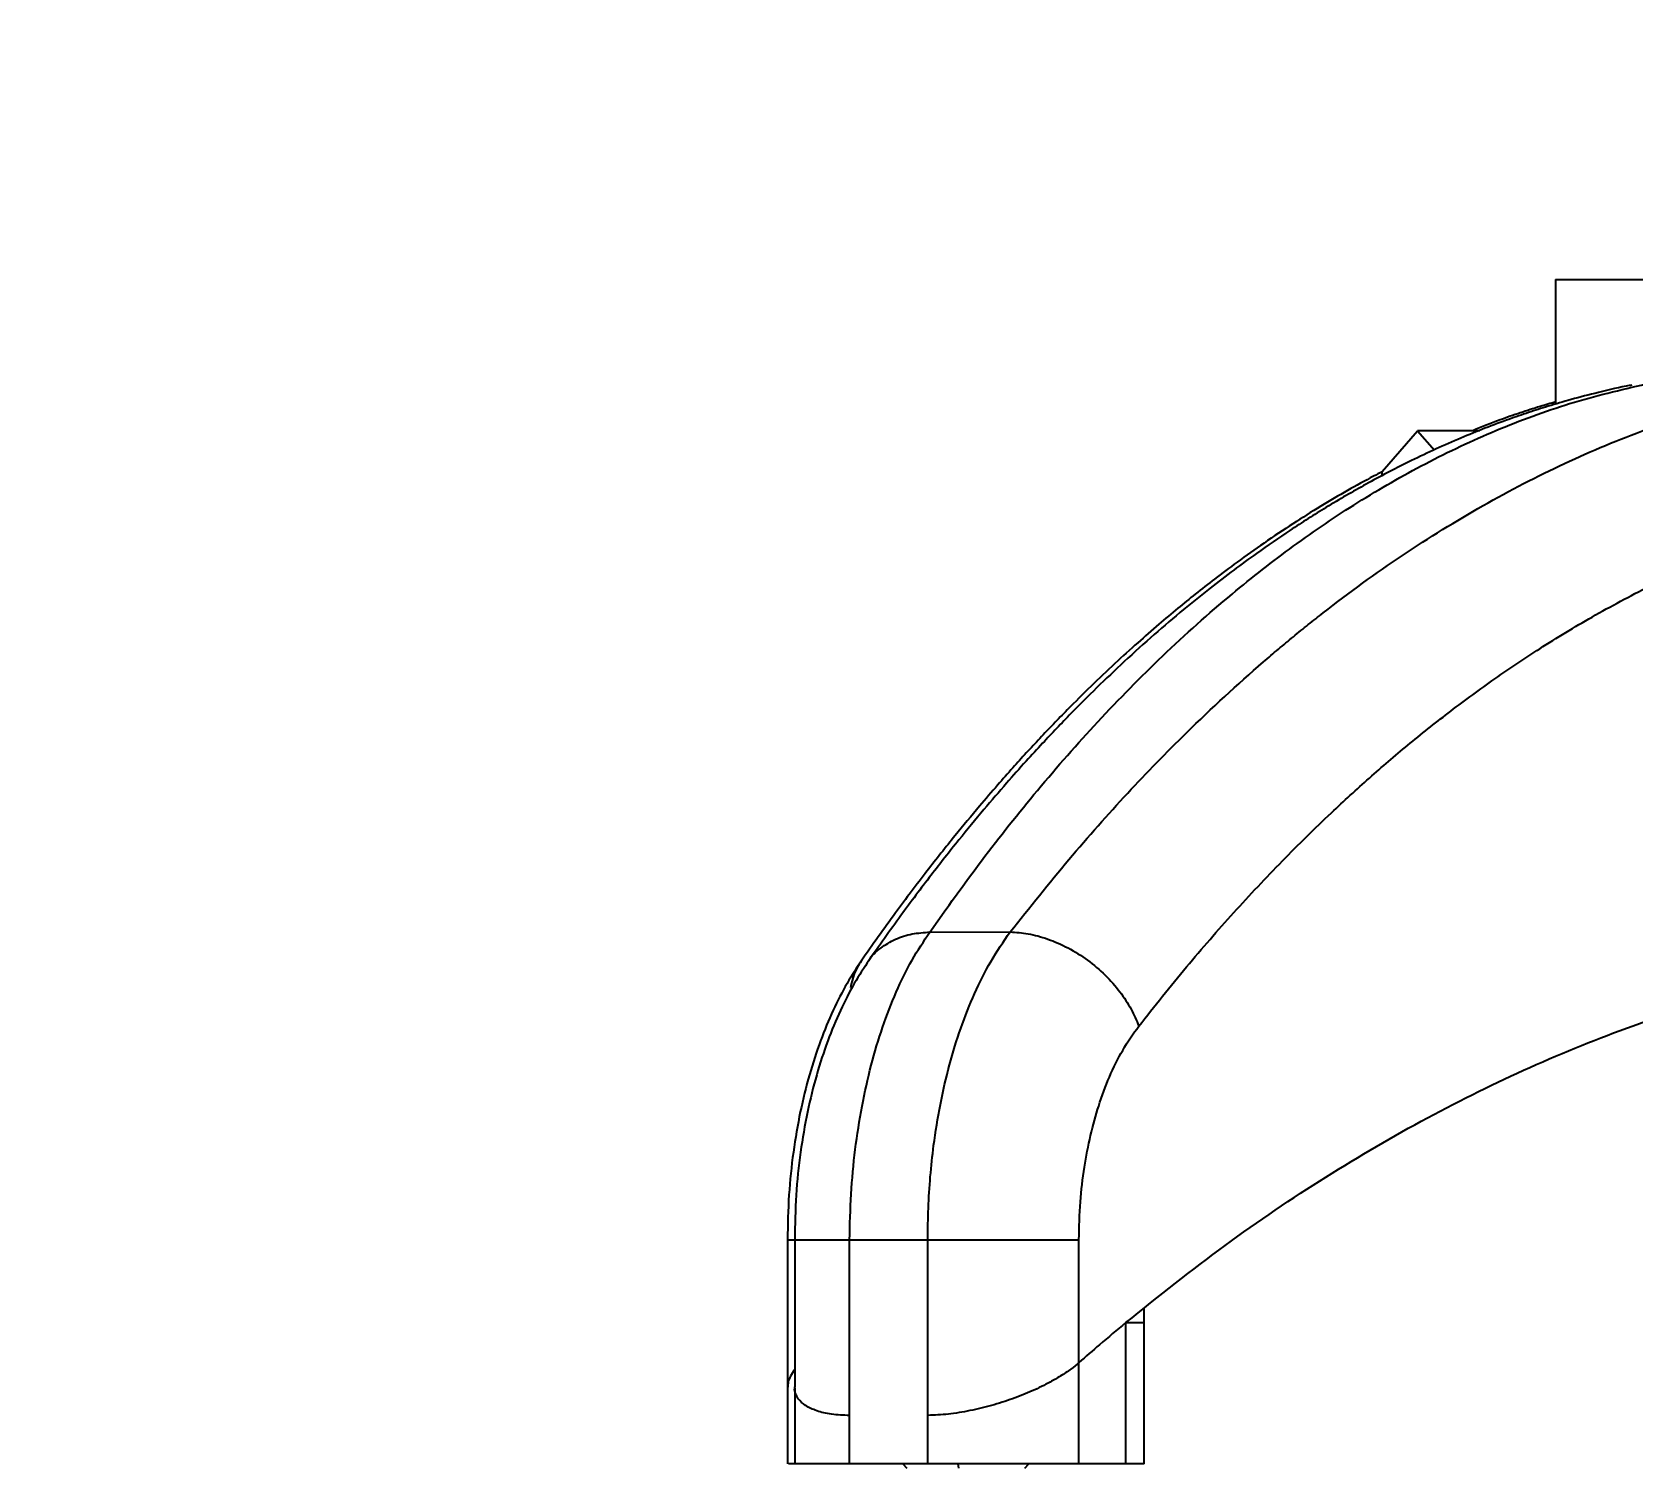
# Model space of a CAD drawing. Header units: millimetres. Extents: x 10 to 584, y 10 to 410.
# Drawn here: x 290.64 to 303.76, y 232.43 to 244.18 of the extents above; entities that cross this region are included whole.
import ezdxf

# ---------------------------------------------------------------- set-up
doc = ezdxf.new("R2010")
doc.units = ezdxf.units.MM
doc.layers.add('2', color=1, linetype='Continuous')
doc.styles.add('SLDTEXTSTYLE0', font='TXT', dxfattribs={"width": 0.7})
doc.dimstyles.new('SLDDIMSTYLE0', dxfattribs={"dimtxt": 3.5, "dimasz": 3.5, "dimexe": 0, "dimexo": 0.0625, "dimgap": 0.875, "dimtad": 1, "dimlfac": 15, "dimrnd": 1e-09, "dimzin": 12, "dimdsep": 46, "dimtxsty": 'SLDTEXTSTYLE0', "dimsah": 1, "dimcen": 0.09, "dimadec": 0, "dimazin": 3, "dimtfac": 1, "dimtofl": 0, "dimtmove": 0, "dimatfit": 3, "dimfxl": 0, "dimfrac": 2, "dimtolj": 1, "dimtzin": 12, "dimarcsym": 0})

# ---------------------------------------------------------------- blocks, each defined once
blk = doc.blocks.new('_D_1')
at = {"layer": '2', "color": 1}
for p, q in [((300.702, 291.645), (391.245, 291.645)), ((390.245, 225.778), (390.245, 291.645)), ((264.818, 225.778), (391.245, 225.778))]:
    blk.add_line(p, q, dxfattribs=at)
for points in [[(390.245, 291.645), (389.706, 288.145), (390.783, 288.145)], [(390.245, 225.778), (390.783, 229.278), (389.706, 229.278)]]:
    blk.add_solid(points, dxfattribs=at)
at = {"layer": '2', "color": 1, "char_height": 3.5, "attachment_point": 1, "rotation": 90, "style": 'SLDTEXTSTYLE0'}
for s, insert in [('50', (385.718, 263.293)), ('%%p', (385.733, 259.954)), ('1000', (385.718, 248.306))]:
    blk.add_mtext(s, dxfattribs=dict(at, insert=insert))

msp = doc.modelspace()

# ---------------------------------------------------------------- linework, layer by layer
at = {"color": 7, "linetype": 'Continuous', "lineweight": 25}
for p, q in [((303.13083, 242.15165), (303.13083, 241.12941)), ((303.13083, 242.15165), (308.46417, 242.15165)), ((301.70943, 240.57832), (301.9981, 240.91165)), ((301.9981, 240.91165), (302.13655, 240.75178)), ((302.45998, 240.91165), (301.9981, 240.91165)), ((302.51037, 240.91165), (302.45998, 240.91165)), ((302.45998, 240.91165), (302.4728, 240.89685)), ((302.45998, 240.91165), (302.48624, 240.90958)), ((301.70943, 240.54197), (301.70943, 240.57832)), ((298.00145, 236.80292), (298.65952, 236.80444)), ((296.83507, 234.28276), (296.83507, 233.07863)), ((296.89421, 234.28185), (296.89421, 233.07784)), ((297.34431, 234.28185), (297.98514, 234.28277)), ((297.34431, 232.84172), (297.34431, 234.28185)), ((297.98513, 232.84254), (297.98514, 234.28277)), ((299.75899, 233.60307), (299.75899, 233.72034)), ((299.60799, 232.44498), (299.60799, 233.60307)), ((299.759, 233.60307), (299.75911, 233.60307)), ((299.75911, 232.44498), (299.75911, 233.60307)), ((299.22384, 232.44498), (299.22384, 233.27581)), ((296.83488, 233.0706), (296.83488, 232.44498)), ((296.83669, 233.07863), (296.83575, 233.0706)), ((296.89402, 233.0697), (296.89402, 232.44498)), ((296.89452, 233.0697), (296.89554, 233.07784)), ((297.34431, 232.44498), (297.34431, 232.84172)), ((297.98513, 232.44498), (297.98513, 232.84254)), ((297.34433, 232.44498), (296.89402, 232.44498)), ((297.98511, 232.44498), (297.34432, 232.44498)), ((297.78083, 232.44498), (297.81417, 232.41165)), ((299.22384, 232.44498), (297.98511, 232.44498)), ((298.78083, 232.41165), (298.81417, 232.44498)), ((299.60799, 232.44498), (299.22384, 232.44498)), ((299.75911, 232.44498), (299.60799, 232.44498))]:
    msp.add_line(p, q, dxfattribs=at)
at = {"color": 59, "linetype": 'Continuous', "lineweight": 25}
for p, q in [((299.60799, 233.60307), (299.759, 233.60307)), ((298.23841, 232.41165), (298.23433, 232.44498))]:
    msp.add_line(p, q, dxfattribs=at)
at = {"color": 7, "linetype": 'Continuous', "lineweight": 25, "flags": 128}
msp.add_lwpolyline([(299.22384, 233.27581), (299.22384, 233.81952), (299.22384, 234.28277)], dxfattribs=at)
at = {"color": 59, "linetype": 'Continuous', "lineweight": 25}
msp.add_arc((297.86519, 236.27063), 0.51846, 145.523293, 171.533708, dxfattribs=at)
at = {"color": 7, "linetype": 'Continuous', "lineweight": 25}
for points, knots in [([(298.00145, 236.80292), (298.142, 237.00032), (298.43081, 237.40595), (298.89047, 237.98096), (299.38512, 238.54377), (299.91667, 239.08271), (300.45173, 239.56022), (300.98568, 239.97686), (301.51398, 240.33487), (302.06794, 240.65338), (302.64715, 240.9249), (303.25067, 241.14889), (303.66288, 241.24586), (303.87218, 241.2951)], [0, 0, 0, 0, 0.080195219, 0.164789804, 0.253784804, 0.347179281, 0.444974171, 0.529834728, 0.617752512, 0.708727606, 0.802760538, 0.899851073, 1, 1, 1, 1]), ([(298.65952, 236.80444), (298.81915, 237.00487), (299.13471, 237.40108), (299.61778, 237.9423), (300.14806, 238.4879), (300.54298, 238.85148), (300.79695, 239.06938), (300.85843, 239.12146), (300.91983, 239.17281), (300.98113, 239.22341), (301.04235, 239.27329), (301.10346, 239.32244), (301.16448, 239.37087), (301.4196, 239.5707), (301.87322, 239.89912), (302.53329, 240.30735), (303.20109, 240.65283), (303.87479, 240.9336), (304.55218, 241.1554), (305.00666, 241.24996), (305.23344, 241.29715)], [0, 0, 0, 0, 0.081340036, 0.160788241, 0.238311764, 0.337639826, 0.347210045, 0.356746732, 0.366249836, 0.375719304, 0.385155082, 0.394557113, 0.403925346, 0.413259725, 0.511830969, 0.610132408, 0.708131482, 0.805796361, 0.903095956, 1, 1, 1, 1]), ([(303.75648, 241.28494), (303.74073, 241.28207), (303.63927, 241.26362), (303.46416, 241.22154), (303.24391, 241.16389), (303.05629, 241.10818), (302.88688, 241.05344), (302.6459, 240.96934), (302.32262, 240.8419), (301.94091, 240.66638), (301.58177, 240.47863), (301.25865, 240.29099), (300.95971, 240.10092), (300.70752, 239.9275), (300.48968, 239.76839), (300.29033, 239.6156), (300.07286, 239.44024), (299.83807, 239.24026), (299.60023, 239.02589), (299.37318, 238.80998), (299.18888, 238.62606), (299.04187, 238.47403), (298.91875, 238.34345), (298.78172, 238.19418), (298.62117, 238.01373), (298.43728, 237.79938), (298.23111, 237.54916), (298.00396, 237.2606), (297.75553, 236.93054), (297.58556, 236.68898), (297.49661, 236.56258)], [0, 0, 0, 0, 0.00695565, 0.04481911, 0.07693701, 0.10331262, 0.1260385, 0.14945199, 0.2078874, 0.26848983, 0.32073056, 0.37029896, 0.41619113, 0.45889937, 0.4881623, 0.51897741, 0.55384491, 0.59276004, 0.63308095, 0.67069843, 0.70556812, 0.7256819, 0.7452407, 0.76842856, 0.7962058, 0.82856849, 0.86481201, 0.90546884, 0.95053392, 1, 1, 1, 1]), ([(303.13083, 241.14704), (303.08828, 241.13477), (302.99215, 241.10705), (302.83878, 241.05712), (302.65399, 240.99414), (302.5253, 240.94187), (302.45089, 240.91165)], [0, 0, 0, 0, 0.18706647, 0.42253782, 0.66609873, 1, 1, 1, 1]), ([(301.70943, 240.57488), (301.68566, 240.56279), (301.59054, 240.51442), (301.42258, 240.42075), (301.20221, 240.2918), (300.97384, 240.1485), (300.74518, 239.9956), (300.53144, 239.84364), (300.34376, 239.70307), (300.18206, 239.57666), (300.0296, 239.453), (299.87247, 239.3209), (299.70016, 239.17034), (299.51439, 239.00113), (299.32136, 238.81749), (299.15387, 238.65109), (299.01471, 238.50813), (298.90308, 238.39065), (298.79227, 238.2712), (298.67685, 238.14383), (298.54916, 237.99936), (298.39088, 237.81509), (298.1975, 237.58169), (297.96752, 237.29116), (297.70981, 236.95027), (297.53182, 236.69759), (297.4378, 236.56412)], [0, 0, 0, 0, 0.01514886, 0.06062196, 0.10797822, 0.1576549, 0.20953023, 0.25831346, 0.29934361, 0.33497254, 0.36723057, 0.40289826, 0.44251886, 0.48608861, 0.53213483, 0.57803499, 0.6048715, 0.63164029, 0.65834148, 0.6850946, 0.71572234, 0.75205403, 0.80218966, 0.86023269, 0.92617388, 1, 1, 1, 1]), ([(299.71418, 236.03259), (299.84408, 236.19601), (300.09974, 236.51767), (300.49302, 236.96775), (300.88883, 237.38924), (301.26016, 237.75398), (301.60329, 238.06734), (301.92236, 238.33998), (302.25711, 238.60651), (302.61739, 238.8717), (303.01029, 239.13607), (303.44033, 239.39652), (303.91098, 239.64817), (304.38375, 239.86503), (304.85349, 240.04773), (305.31611, 240.19649), (305.80922, 240.32375), (306.14951, 240.38038), (306.32463, 240.40953)], [0, 0, 0, 0, 0.06606509, 0.13003316, 0.19463052, 0.25841867, 0.30721045, 0.3559946, 0.40668994, 0.46102552, 0.51971421, 0.58328666, 0.65224297, 0.72682505, 0.78927956, 0.85532998, 0.92554752, 1, 1, 1, 1]), ([(297.34431, 234.28185), (297.34684, 234.40656), (297.3519, 234.65555), (297.38742, 235.02278), (297.44259, 235.3777), (297.51804, 235.7134), (297.61204, 236.02738), (297.72412, 236.31603), (297.8531, 236.58086), (297.9518, 236.7286), (298.00145, 236.80292)], [0, 0, 0, 0, 0.12603554, 0.25162244, 0.37677264, 0.50148567, 0.62383748, 0.74770585, 0.87308976, 1, 1, 1, 1]), ([(297.98514, 234.28277), (297.98589, 234.36892), (297.9874, 234.54175), (298.00404, 234.7996), (298.03443, 235.08462), (298.08478, 235.39349), (298.15952, 235.71591), (298.25354, 236.02118), (298.36656, 236.30524), (298.50071, 236.57434), (298.60537, 236.72598), (298.65952, 236.80444)], [0, 0, 0, 0, 0.08706163, 0.17465152, 0.26243803, 0.38149131, 0.50210281, 0.62027446, 0.74175233, 0.8663936, 1, 1, 1, 1]), ([(298.65952, 236.80444), (298.70863, 236.80109), (298.80969, 236.79422), (298.97132, 236.74934), (299.13666, 236.67696), (299.29663, 236.57636), (299.44119, 236.4537), (299.56153, 236.31681), (299.65546, 236.17475), (299.69499, 236.07906), (299.71418, 236.03259)], [0, 0, 0, 0, 0.11705291, 0.24085851, 0.36957512, 0.50083519, 0.63197475, 0.76034428, 0.88361538, 1, 1, 1, 1]), ([(297.44572, 236.57547), (297.40419, 236.51266), (297.31929, 236.38424), (297.20608, 236.16193), (297.10223, 235.91228), (297.01148, 235.63367), (296.93602, 235.32795), (296.87927, 234.99747), (296.84185, 234.64572), (296.83736, 234.40508), (296.83508, 234.28276)], [0, 0, 0, 0, 0.10849024, 0.22181035, 0.33988771, 0.46265585, 0.59006895, 0.72209901, 0.85873662, 1, 1, 1, 1]), ([(297.50453, 236.57393), (297.46303, 236.51114), (297.37818, 236.38277), (297.26504, 236.16055), (297.16124, 235.91098), (297.07054, 235.63246), (296.99512, 235.32682), (296.93839, 234.99642), (296.90099, 234.64474), (296.89651, 234.40415), (296.89423, 234.28185)], [0, 0, 0, 0, 0.10846461, 0.22176712, 0.33983423, 0.46259918, 0.59001595, 0.72205646, 0.85871161, 1, 1, 1, 1]), ([(299.60799, 233.60307), (299.8786, 233.819), (300.41828, 234.24963), (301.24416, 234.80531), (302.07713, 235.29265), (302.91737, 235.70563), (303.76326, 236.04672), (304.61379, 236.31401), (305.46762, 236.51442), (306.03912, 236.58731), (306.32463, 236.62372)], [0, 0, 0, 0, 0.12693267, 0.25314119, 0.37870995, 0.50372491, 0.62827308, 0.75244238, 0.87632155, 1, 1, 1, 1]), ([(299.22384, 234.28277), (299.22617, 234.38663), (299.23067, 234.58708), (299.2652, 234.87376), (299.3158, 235.13726), (299.38435, 235.38613), (299.47226, 235.62149), (299.58133, 235.84542), (299.66902, 235.96896), (299.71418, 236.03259)], [0, 0, 0, 0, 0.15115836, 0.29174905, 0.42623884, 0.55870804, 0.69924461, 0.84510648, 1, 1, 1, 1]), ([(297.98514, 234.28277), (298.03526, 234.28277), (298.13817, 234.28277), (298.30994, 234.28277), (298.49121, 234.28277), (298.67355, 234.28277), (298.84616, 234.28277), (298.99908, 234.28277), (299.12815, 234.28277), (299.19254, 234.28277), (299.22384, 234.28277)], [0, 0, 0, 0, 0.1179644, 0.24224734, 0.37103572, 0.50205342, 0.63277701, 0.76071642, 0.88368648, 1, 1, 1, 1]), ([(299.60799, 233.60307), (299.53603, 233.54304), (299.40753, 233.43585), (299.27997, 233.32471), (299.22384, 233.27581)], [0, 0, 0, 0, 0.55998607, 1, 1, 1, 1]), ([(299.22384, 233.27581), (299.20262, 233.25812), (299.15772, 233.22067), (299.07761, 233.16746), (298.97393, 233.10687), (298.84505, 233.04342), (298.68275, 232.97812), (298.50942, 232.92246), (298.33054, 232.87942), (298.15116, 232.85002), (298.04049, 232.84504), (297.98514, 232.84254)], [0, 0, 0, 0, 0.084498097, 0.178826612, 0.258217385, 0.383537579, 0.507448742, 0.630739411, 0.753786408, 0.876850279, 1, 1, 1, 1]), ([(296.89402, 232.44498), (296.87905, 232.44498), (296.83874, 232.44498), (296.84079, 232.44498), (296.84208, 232.44498)], [0, 0, 0, 0, 0.37128342, 1, 1, 1, 1])]:
    msp.add_open_spline(points, degree=3, knots=knots, dxfattribs=at)
at = {"color": 59, "linetype": 'Continuous', "lineweight": 25}
for points, knots in [([(297.49801, 236.56234), (297.49953, 236.56528), (297.52244, 236.60936), (297.59613, 236.67407), (297.71505, 236.74818), (297.8526, 236.79262), (297.95277, 236.79955), (298.00145, 236.80292)], [0, 0, 0, 0, 0.018364411, 0.275634227, 0.527918539, 0.770577002, 1, 1, 1, 1]), ([(296.83939, 234.28276), (296.83963, 234.28276), (296.84027, 234.28276), (296.86166, 234.28276), (296.88958, 234.28276), (296.89426, 234.28276)], [0, 0, 0, 0, 0.32447218, 0.88693257, 1, 1, 1, 1]), ([(296.89858, 234.28185), (296.89704, 234.28185), (296.89204, 234.28185), (296.92211, 234.28185), (296.98654, 234.28185), (297.08428, 234.28185), (297.20356, 234.28185), (297.29822, 234.28185), (297.34431, 234.28185)], [0, 0, 0, 0, 0.08411152, 0.27345165, 0.46317074, 0.6495934, 0.82941187, 1, 1, 1, 1]), ([(296.89421, 233.21802), (296.88182, 233.20024), (296.85797, 233.16602), (296.83933, 233.11903), (296.83751, 233.09117), (296.83669, 233.07863)], [0, 0, 0, 0, 0.37266881, 0.71748275, 1, 1, 1, 1]), ([(297.34431, 232.84172), (297.29353, 232.8441), (297.19195, 232.84887), (297.07065, 232.87823), (296.97843, 232.92144), (296.92494, 232.97082), (296.90063, 233.02025), (296.89202, 233.05113), (296.89435, 233.06848), (296.89452, 233.0697)], [0, 0, 0, 0, 0.18604413, 0.37209225, 0.5580179, 0.74401481, 0.86611658, 0.99061364, 1, 1, 1, 1])]:
    msp.add_open_spline(points, degree=3, knots=knots, dxfattribs=at)

# ---------------------------------------------------------------- dimensions: what is measured, and where the dimension line sits
at = {"layer": '2', "color": 1}
dim = msp.add_linear_dim(base=(390.24471, 291.64498), p1=(263.81849, 225.77832), p2=(299.70183, 291.64498), angle=90, text='1000%%p50', dimstyle='SLDDIMSTYLE0', dxfattribs=at)
dim.commit()
dim.dimension.update_dxf_attribs({"geometry": '_D_1', "text_midpoint": (390.24471, 258.71165), "dimtype": 160})

doc.saveas('drawing.dxf')
